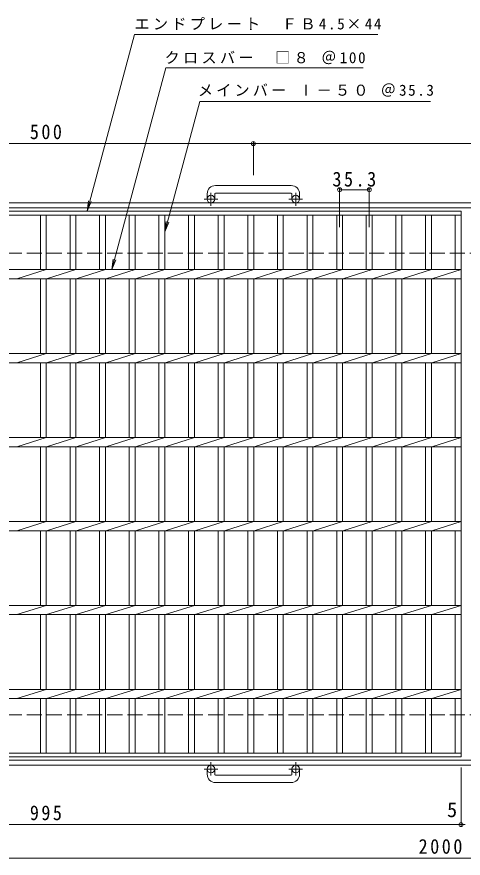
# Model space of a CAD drawing. Units: millimetres, scale not verified. Extents: x -915 to 993, y -824 to 784.
# Drawn here: x -400 to 132, y -219 to 784 of the extents above; entities that cross this region are included whole.
import ezdxf
from ezdxf.enums import TextEntityAlignment as Align

# ---------------------------------------------------------------- set-up
doc = ezdxf.new("R2010")
doc.units = ezdxf.units.MM
doc.header["$LTSCALE"] = 6
doc.header["$PDMODE"] = 32
doc.header["$PDSIZE"] = 4.8
doc.linetypes.add('CHAIN1', pattern=[8, 5, -1, 1, -1])
doc.linetypes.add('DASHED3', pattern=[4, 3, -1])
for name, color, linetype, lineweight in [('B-1_ピット', 2, 'Continuous', 9), ('B-2_蓋', 3, 'Continuous', 9), ('B-4_寸法', 7, 'Continuous', 9)]:
    doc.layers.add(name, color=color, linetype=linetype, lineweight=lineweight)
doc.styles.add('ＭＳ ゴシック', font='')
doc.styles.get('ＭＳ ゴシック').set_extended_font_data('MS Gothic')

msp = doc.modelspace()

# ---------------------------------------------------------------- linework, layer by layer
at = {"layer": 'B-1_ピット'}
for p, q in [((-72.882, 582.651), (-162.882, 582.651)), ((-172.883, 572.651), (-172.883, 566.551)), ((-163.883, 572.651), (-163.883, 566.551)), ((-162.883, 573.651), (-72.882, 573.651)), ((-71.882, 572.651), (-71.882, 566.551)), ((-62.883, 572.651), (-62.883, 566.551)), ((351.48, 562.051), (-867.883, 562.051)), ((351.48, 556.051), (-867.883, 556.051)), ((351.48, -101.949), (-867.883, -101.949)), ((351.48, -107.949), (-867.883, -107.949)), ((-172.883, -118.55), (-172.883, -112.45)), ((-163.883, -118.55), (-163.883, -112.45)), ((-162.883, -119.55), (-72.882, -119.55)), ((-71.882, -118.55), (-71.882, -112.45)), ((-62.883, -118.55), (-62.883, -112.45)), ((-72.882, -128.549), (-162.882, -128.549))]:
    msp.add_line(p, q, dxfattribs=at)
at = {"layer": 'B-1_ピット', "linetype": 'CHAIN1'}
for p, q in [((-168.383, 558.444), (-168.383, 574.042)), ((-67.382, 558.444), (-67.382, 574.042)), ((-160.22, 566.551), (-176.627, 566.551)), ((-59.22, 566.551), (-75.627, 566.551)), ((-168.383, -104.343), (-168.383, -119.939)), ((-67.382, -104.343), (-67.382, -119.939)), ((-160.22, -112.45), (-176.627, -112.45)), ((-59.22, -112.45), (-75.627, -112.45))]:
    msp.add_line(p, q, dxfattribs=at)
at = {"layer": 'B-1_ピット', "linetype": 'DASHED3'}
for p, q in [((-867.883, 502.052), (351.48, 502.052)), ((-867.883, -47.95), (351.48, -47.95))]:
    msp.add_line(p, q, dxfattribs=at)
at = {"layer": 'B-1_ピット'}
for centre in [(-168.383, 566.551), (-67.382, 566.551), (-168.383, -112.45), (-67.382, -112.45)]:
    msp.add_circle(centre, 4.5, dxfattribs=at)
for centre, radius, start, end in [((-162.882, 572.651), 10, 90, 180), ((-72.882, 572.651), 10, 0, 90), ((-162.883, 572.651), 1, 90, 180), ((-72.882, 572.651), 1, 0, 90), ((-162.882, -118.55), 10, 180, 270), ((-162.883, -118.55), 1, 180, 270), ((-72.882, -118.55), 10, 270, 0), ((-72.882, -118.55), 1, 270, 0)]:
    msp.add_arc(centre, radius, start, end, dxfattribs=at)
at = {"layer": 'B-2_蓋'}
for p, q in [((-865.383, 552.051), (129.617, 552.051)), ((129.617, 552.051), (129.617, -97.949)), ((-865.383, 547.551), (129.617, 547.551)), ((-371.583, 547.551), (-371.583, 482.551)), ((-364.583, 547.551), (-364.583, 482.551)), ((-336.283, 547.551), (-336.283, 482.551)), ((-329.283, 547.551), (-329.283, 482.551)), ((-300.983, 547.551), (-300.983, 482.551)), ((-293.983, 547.551), (-293.983, 482.551)), ((-265.683, 547.551), (-265.683, 482.551)), ((-258.683, 547.551), (-258.683, 482.551)), ((-230.383, 547.551), (-230.383, 482.551)), ((-223.383, 547.551), (-223.383, 482.551)), ((-195.083, 547.551), (-195.083, 482.551)), ((-188.083, 547.551), (-188.083, 482.551)), ((-159.783, 547.551), (-159.783, 482.551)), ((-152.783, 547.551), (-152.783, 482.551)), ((-124.484, 547.551), (-124.484, 482.551)), ((-117.484, 547.551), (-117.484, 482.551)), ((-89.183, 547.551), (-89.183, 482.551)), ((-82.183, 547.551), (-82.183, 482.551)), ((-53.883, 547.551), (-53.883, 482.551)), ((-46.883, 547.551), (-46.883, 482.551)), ((-18.583, 547.551), (-18.583, 482.551)), ((-11.583, 547.551), (-11.583, 482.551)), ((16.717, 547.551), (16.717, 482.551)), ((23.717, 547.551), (23.717, 482.551)), ((52.016, 547.551), (52.016, 482.551)), ((59.017, 547.551), (59.017, 482.551)), ((87.316, 547.551), (87.316, 482.551)), ((94.317, 547.551), (94.317, 482.551)), ((122.617, 547.551), (122.617, 482.551)), ((-865.383, 482.551), (129.617, 482.551)), ((-399.483, 471.552), (-364.583, 482.551)), ((-364.183, 471.552), (-329.283, 482.551)), ((-328.883, 471.552), (-293.983, 482.551)), ((-293.583, 471.552), (-258.683, 482.551)), ((-258.283, 471.552), (-223.383, 482.551)), ((-222.983, 471.552), (-188.083, 482.551)), ((-187.683, 471.552), (-152.783, 482.551)), ((-152.383, 471.552), (-117.484, 482.551)), ((-117.083, 471.552), (-82.183, 482.551)), ((-81.783, 471.552), (-46.883, 482.551)), ((-46.483, 471.552), (-11.583, 482.551)), ((-11.183, 471.552), (23.717, 482.551)), ((24.116, 471.552), (59.017, 482.551)), ((59.417, 471.552), (94.316, 482.551)), ((94.717, 471.552), (129.617, 482.551)), ((-865.383, 471.552), (129.617, 471.552)), ((-371.583, 471.552), (-371.583, 382.551)), ((-364.583, 471.552), (-364.583, 382.551)), ((-336.283, 471.552), (-336.283, 382.551)), ((-329.283, 471.552), (-329.283, 382.551)), ((-300.983, 471.552), (-300.983, 382.551)), ((-293.983, 471.552), (-293.983, 382.551)), ((-265.683, 471.552), (-265.683, 382.551)), ((-258.683, 471.552), (-258.683, 382.551)), ((-230.383, 471.552), (-230.383, 382.551)), ((-223.383, 471.552), (-223.383, 382.551)), ((-195.083, 471.552), (-195.083, 382.551)), ((-188.083, 471.552), (-188.083, 382.551)), ((-159.783, 471.552), (-159.783, 382.551)), ((-152.783, 471.552), (-152.783, 382.551)), ((-124.484, 471.552), (-124.484, 382.551)), ((-117.484, 471.552), (-117.484, 382.551)), ((-89.183, 471.552), (-89.183, 382.551)), ((-82.183, 471.552), (-82.183, 382.551)), ((-53.883, 471.552), (-53.883, 382.551)), ((-46.883, 471.552), (-46.883, 382.551)), ((-18.583, 471.552), (-18.583, 382.551)), ((-11.583, 471.552), (-11.583, 382.551)), ((16.717, 471.552), (16.717, 382.551)), ((23.717, 471.552), (23.717, 382.551)), ((52.016, 471.552), (52.016, 382.551)), ((59.017, 471.552), (59.017, 382.551)), ((87.316, 471.552), (87.316, 382.551)), ((94.317, 471.552), (94.317, 382.551)), ((122.617, 471.552), (122.617, 382.551)), ((-865.383, 382.551), (129.617, 382.551)), ((-399.483, 371.552), (-364.583, 382.551)), ((-364.183, 371.552), (-329.283, 382.551)), ((-328.883, 371.552), (-293.983, 382.551)), ((-293.583, 371.552), (-258.683, 382.551)), ((-258.283, 371.552), (-223.383, 382.551)), ((-222.983, 371.552), (-188.083, 382.551)), ((-187.683, 371.552), (-152.783, 382.551)), ((-152.383, 371.552), (-117.484, 382.551)), ((-117.083, 371.552), (-82.183, 382.551)), ((-81.783, 371.552), (-46.883, 382.551)), ((-46.483, 371.552), (-11.583, 382.551)), ((-11.183, 371.552), (23.717, 382.551)), ((24.116, 371.552), (59.017, 382.551)), ((59.417, 371.552), (94.316, 382.551)), ((94.717, 371.552), (129.617, 382.551)), ((-865.383, 371.552), (129.617, 371.552)), ((-371.583, 371.552), (-371.583, 282.55)), ((-364.583, 371.552), (-364.583, 282.55)), ((-336.283, 371.552), (-336.283, 282.55)), ((-329.283, 371.552), (-329.283, 282.55)), ((-300.983, 371.552), (-300.983, 282.55)), ((-293.983, 371.552), (-293.983, 282.55)), ((-265.683, 371.552), (-265.683, 282.55)), ((-258.683, 371.552), (-258.683, 282.55)), ((-230.383, 371.552), (-230.383, 282.55)), ((-223.383, 371.552), (-223.383, 282.55)), ((-195.083, 371.552), (-195.083, 282.55)), ((-188.083, 371.552), (-188.083, 282.55)), ((-159.783, 371.552), (-159.783, 282.55)), ((-152.783, 371.552), (-152.783, 282.55)), ((-124.484, 371.552), (-124.484, 282.55)), ((-117.484, 371.552), (-117.484, 282.55)), ((-89.183, 371.552), (-89.183, 282.55)), ((-82.183, 371.552), (-82.183, 282.55)), ((-53.883, 371.552), (-53.883, 282.55)), ((-46.883, 371.552), (-46.883, 282.55)), ((-18.583, 371.552), (-18.583, 282.55)), ((-11.583, 371.552), (-11.583, 282.55)), ((16.717, 371.552), (16.717, 282.55)), ((23.717, 371.552), (23.717, 282.55)), ((52.016, 371.552), (52.016, 282.55)), ((59.017, 371.552), (59.017, 282.55)), ((87.316, 371.552), (87.316, 282.55)), ((94.317, 371.552), (94.317, 282.55)), ((122.617, 371.552), (122.617, 282.55)), ((-865.383, 282.551), (129.617, 282.551)), ((-399.483, 271.551), (-364.583, 282.551)), ((-364.183, 271.551), (-329.283, 282.551)), ((-328.883, 271.551), (-293.983, 282.551)), ((-293.583, 271.551), (-258.683, 282.551)), ((-258.283, 271.551), (-223.383, 282.551)), ((-222.983, 271.551), (-188.083, 282.551)), ((-187.683, 271.551), (-152.783, 282.551)), ((-152.383, 271.551), (-117.484, 282.551)), ((-117.083, 271.551), (-82.183, 282.551)), ((-81.783, 271.551), (-46.883, 282.551)), ((-46.483, 271.551), (-11.583, 282.551)), ((-11.183, 271.551), (23.717, 282.551)), ((24.116, 271.551), (59.017, 282.551)), ((59.417, 271.551), (94.316, 282.551)), ((94.717, 271.551), (129.617, 282.551)), ((-865.383, 271.551), (129.617, 271.551)), ((-371.583, 271.551), (-371.583, 182.551)), ((-364.583, 271.551), (-364.583, 182.551)), ((-336.283, 271.551), (-336.283, 182.551)), ((-329.283, 271.551), (-329.283, 182.551)), ((-300.983, 271.551), (-300.983, 182.551)), ((-293.983, 271.551), (-293.983, 182.551)), ((-265.683, 271.551), (-265.683, 182.551)), ((-258.683, 271.551), (-258.683, 182.551)), ((-230.383, 271.551), (-230.383, 182.551)), ((-223.383, 271.551), (-223.383, 182.551)), ((-195.083, 271.551), (-195.083, 182.551)), ((-188.083, 271.551), (-188.083, 182.551)), ((-159.783, 271.551), (-159.783, 182.551)), ((-152.783, 271.551), (-152.783, 182.551)), ((-124.484, 271.551), (-124.484, 182.551)), ((-117.484, 271.551), (-117.484, 182.551)), ((-89.183, 271.551), (-89.183, 182.551)), ((-82.183, 271.551), (-82.183, 182.551)), ((-53.883, 271.551), (-53.883, 182.551)), ((-46.883, 271.551), (-46.883, 182.551)), ((-18.583, 271.551), (-18.583, 182.551)), ((-11.583, 271.551), (-11.583, 182.551)), ((16.717, 271.551), (16.717, 182.551)), ((23.717, 271.551), (23.717, 182.551)), ((52.016, 271.551), (52.016, 182.551)), ((59.017, 271.551), (59.017, 182.551)), ((87.316, 271.551), (87.316, 182.551)), ((94.317, 271.551), (94.317, 182.551)), ((122.617, 271.551), (122.617, 182.551)), ((-865.383, 182.551), (129.617, 182.551)), ((-399.483, 171.552), (-364.583, 182.551)), ((-364.183, 171.552), (-329.283, 182.551)), ((-328.883, 171.552), (-293.983, 182.551)), ((-293.583, 171.552), (-258.683, 182.551)), ((-258.283, 171.552), (-223.383, 182.551)), ((-222.983, 171.552), (-188.083, 182.551)), ((-187.683, 171.552), (-152.783, 182.551)), ((-152.383, 171.552), (-117.484, 182.551)), ((-117.083, 171.552), (-82.183, 182.551)), ((-81.783, 171.552), (-46.883, 182.551)), ((-46.483, 171.552), (-11.583, 182.551)), ((-11.183, 171.552), (23.717, 182.551)), ((24.116, 171.552), (59.017, 182.551)), ((59.417, 171.552), (94.316, 182.551)), ((94.717, 171.552), (129.617, 182.551)), ((-865.383, 171.552), (129.617, 171.552)), ((-371.583, 171.552), (-371.583, 82.551)), ((-364.583, 171.552), (-364.583, 82.551)), ((-336.283, 171.552), (-336.283, 82.551)), ((-329.283, 171.552), (-329.283, 82.551)), ((-300.983, 171.552), (-300.983, 82.551)), ((-293.983, 171.552), (-293.983, 82.551)), ((-265.683, 171.552), (-265.683, 82.551)), ((-258.683, 171.552), (-258.683, 82.551)), ((-230.383, 171.552), (-230.383, 82.551)), ((-223.383, 171.552), (-223.383, 82.551)), ((-195.083, 171.552), (-195.083, 82.551)), ((-188.083, 171.552), (-188.083, 82.551)), ((-159.783, 171.552), (-159.783, 82.551)), ((-152.783, 171.552), (-152.783, 82.551)), ((-124.484, 171.552), (-124.484, 82.551)), ((-117.484, 171.552), (-117.484, 82.551)), ((-89.183, 171.552), (-89.183, 82.551)), ((-82.183, 171.552), (-82.183, 82.551)), ((-53.883, 171.552), (-53.883, 82.551)), ((-46.883, 171.552), (-46.883, 82.551)), ((-18.583, 171.552), (-18.583, 82.551)), ((-11.583, 171.552), (-11.583, 82.551)), ((16.717, 171.552), (16.717, 82.551)), ((23.717, 171.552), (23.717, 82.551)), ((52.016, 171.552), (52.016, 82.551)), ((59.017, 171.552), (59.017, 82.551)), ((87.316, 171.552), (87.316, 82.551)), ((94.317, 171.552), (94.317, 82.551)), ((122.617, 171.552), (122.617, 82.551)), ((-865.383, 82.551), (129.617, 82.551)), ((-399.483, 71.552), (-364.583, 82.551)), ((-364.183, 71.552), (-329.283, 82.551)), ((-328.883, 71.552), (-293.983, 82.551)), ((-293.583, 71.552), (-258.683, 82.551)), ((-258.283, 71.552), (-223.383, 82.551)), ((-222.983, 71.552), (-188.083, 82.551)), ((-187.683, 71.552), (-152.783, 82.551)), ((-152.383, 71.552), (-117.484, 82.551)), ((-117.083, 71.552), (-82.183, 82.551)), ((-81.783, 71.552), (-46.883, 82.551)), ((-46.483, 71.552), (-11.583, 82.551)), ((-11.183, 71.552), (23.717, 82.551)), ((24.116, 71.552), (59.017, 82.551)), ((59.417, 71.552), (94.316, 82.551)), ((94.717, 71.552), (129.617, 82.551)), ((-865.383, 71.552), (129.617, 71.552)), ((-371.583, 71.552), (-371.583, -17.45)), ((-364.583, 71.552), (-364.583, -17.45)), ((-336.283, 71.552), (-336.283, -17.45)), ((-329.283, 71.552), (-329.283, -17.45)), ((-300.983, 71.552), (-300.983, -17.45)), ((-293.983, 71.552), (-293.983, -17.45)), ((-265.683, 71.552), (-265.683, -17.45)), ((-258.683, 71.552), (-258.683, -17.45)), ((-230.383, 71.552), (-230.383, -17.45)), ((-223.383, 71.552), (-223.383, -17.45)), ((-195.083, 71.552), (-195.083, -17.45)), ((-188.083, 71.552), (-188.083, -17.45)), ((-159.783, 71.552), (-159.783, -17.45)), ((-152.783, 71.552), (-152.783, -17.45)), ((-124.484, 71.552), (-124.484, -17.45)), ((-117.484, 71.552), (-117.484, -17.45)), ((-89.183, 71.552), (-89.183, -17.45)), ((-82.183, 71.552), (-82.183, -17.45)), ((-53.883, 71.552), (-53.883, -17.45)), ((-46.883, 71.552), (-46.883, -17.45)), ((-18.583, 71.552), (-18.583, -17.45)), ((-11.583, 71.552), (-11.583, -17.45)), ((16.717, 71.552), (16.717, -17.45)), ((23.717, 71.552), (23.717, -17.45)), ((52.016, 71.552), (52.016, -17.45)), ((59.017, 71.552), (59.017, -17.45)), ((87.316, 71.552), (87.316, -17.45)), ((94.317, 71.552), (94.317, -17.45)), ((122.617, 71.552), (122.617, -17.45)), ((-865.383, -17.449), (129.617, -17.449)), ((-399.483, -28.449), (-364.583, -17.449)), ((-364.183, -28.449), (-329.283, -17.449)), ((-328.883, -28.449), (-293.983, -17.449)), ((-293.583, -28.449), (-258.683, -17.449)), ((-258.283, -28.449), (-223.383, -17.449)), ((-222.983, -28.449), (-188.083, -17.449)), ((-187.683, -28.449), (-152.783, -17.449)), ((-152.383, -28.449), (-117.484, -17.449)), ((-117.083, -28.449), (-82.183, -17.449)), ((-81.783, -28.449), (-46.883, -17.449)), ((-46.483, -28.449), (-11.583, -17.449)), ((-11.183, -28.449), (23.717, -17.449)), ((24.116, -28.449), (59.017, -17.449)), ((59.417, -28.449), (94.316, -17.449)), ((94.717, -28.449), (129.617, -17.449)), ((-865.383, -28.449), (129.617, -28.449)), ((-371.583, -28.449), (-371.583, -93.449)), ((-364.583, -28.449), (-364.583, -93.449)), ((-336.283, -28.449), (-336.283, -93.449)), ((-329.283, -28.449), (-329.283, -93.449)), ((-300.983, -28.449), (-300.983, -93.449)), ((-293.983, -28.449), (-293.983, -93.449)), ((-265.683, -28.449), (-265.683, -93.449)), ((-258.683, -28.449), (-258.683, -93.449)), ((-230.383, -28.449), (-230.383, -93.449)), ((-223.383, -28.449), (-223.383, -93.449)), ((-195.083, -28.449), (-195.083, -93.449)), ((-188.083, -28.449), (-188.083, -93.449)), ((-159.783, -28.449), (-159.783, -93.449)), ((-152.783, -28.449), (-152.783, -93.449)), ((-124.484, -28.449), (-124.484, -93.449)), ((-117.484, -28.449), (-117.484, -93.449)), ((-89.183, -28.449), (-89.183, -93.449)), ((-82.183, -28.449), (-82.183, -93.449)), ((-53.883, -28.449), (-53.883, -93.449)), ((-46.883, -28.449), (-46.883, -93.449)), ((-18.583, -28.449), (-18.583, -93.449)), ((-11.583, -28.449), (-11.583, -93.449)), ((16.717, -28.449), (16.717, -93.449)), ((23.717, -28.449), (23.717, -93.449)), ((52.016, -28.449), (52.016, -93.449)), ((59.017, -28.449), (59.017, -93.449)), ((87.316, -28.449), (87.316, -93.449)), ((94.317, -28.449), (94.317, -93.449)), ((122.617, -28.449), (122.617, -93.449)), ((129.617, -93.449), (-865.383, -93.449)), ((129.617, -97.949), (-865.383, -97.949))]:
    msp.add_line(p, q, dxfattribs=at)
at = {"layer": 'B-4_寸法'}
for p, q in [((-286.532, 482.551), (-222.198, 722.651)), ((-222.198, 722.651), (12.772, 722.651)), ((-223.383, 527.551), (-181.824, 682.651)), ((-181.824, 682.651), (93.352, 682.651)), ((-867.883, 632.651), (351.48, 632.651)), ((-117.882, 595.151), (-117.882, 634.151)), ((-15.083, 533.057), (-15.083, 579.412)), ((-15.083, 577.612), (20.217, 577.612)), ((20.217, 533.057), (20.217, 579.412)), ((-316.048, 552.051), (-314.416, 564.444)), ((-316.048, 552.051), (-311.264, 563.6)), ((-223.383, 527.551), (-221.751, 539.944)), ((-223.383, 527.551), (-218.599, 539.1)), ((-286.532, 482.551), (-284.901, 494.944)), ((-286.532, 482.551), (-281.749, 494.099)), ((129.618, -110.449), (129.618, -180.049)), ((-915.454, -178.549), (129.618, -178.549)), ((129.618, -178.549), (134.617, -178.549)), ((-867.883, -218.549), (351.48, -218.549))]:
    msp.add_line(p, q, dxfattribs=at)
msp.add_lwpolyline([(-316.048, 552.051), (-259.618, 762.651), (30.405, 762.651)], dxfattribs=at)
for p in [(-117.882, 632.651), (-15.083, 577.612), (20.217, 577.612), (129.618, -178.549)]:
    msp.add_point(p, dxfattribs=at)

# ---------------------------------------------------------------- texts
at = {"layer": 'B-4_寸法', "color": 2, "style": 'ＭＳ ゴシック'}
msp.add_text('5', height=17.6, dxfattribs=at).set_placement((112.925, -174.949), align=Align.BOTTOM_LEFT)
at = {"layer": 'B-4_寸法', "char_height": 13.2, "attachment_point": 7, "style": 'ＭＳ ゴシック'}
for s, insert in [('\\T1.22;エンドプレート\\~\\~ＦＢ4.5×44', (-259.483, 767.864)), ('\\T1.22;クロスバー\\~\\~□８\\~＠100', (-223.587, 727.14)), ('\\T1.21;メインバー\\~Ⅰ－５０\\~＠35.3', (-183.918, 688.387))]:
    msp.add_mtext(s, dxfattribs=dict(at, insert=insert))
at = {"layer": 'B-4_寸法', "color": 2, "char_height": 17.6, "attachment_point": 7, "style": 'ＭＳ ゴシック'}
for s, insert in [('\\T1.27;\\W0.9;500', (-384.133, 637.651)), ('\\T1.28;\\W0.9;35.3', (-23.683, 581.212)), ('\\T1.27;\\W0.9;995', (-384.133, -173.549)), ('\\T1.28;\\W0.9;2000', (79.021, -213.549))]:
    msp.add_mtext(s, dxfattribs=dict(at, insert=insert))

doc.saveas('drawing.dxf')
